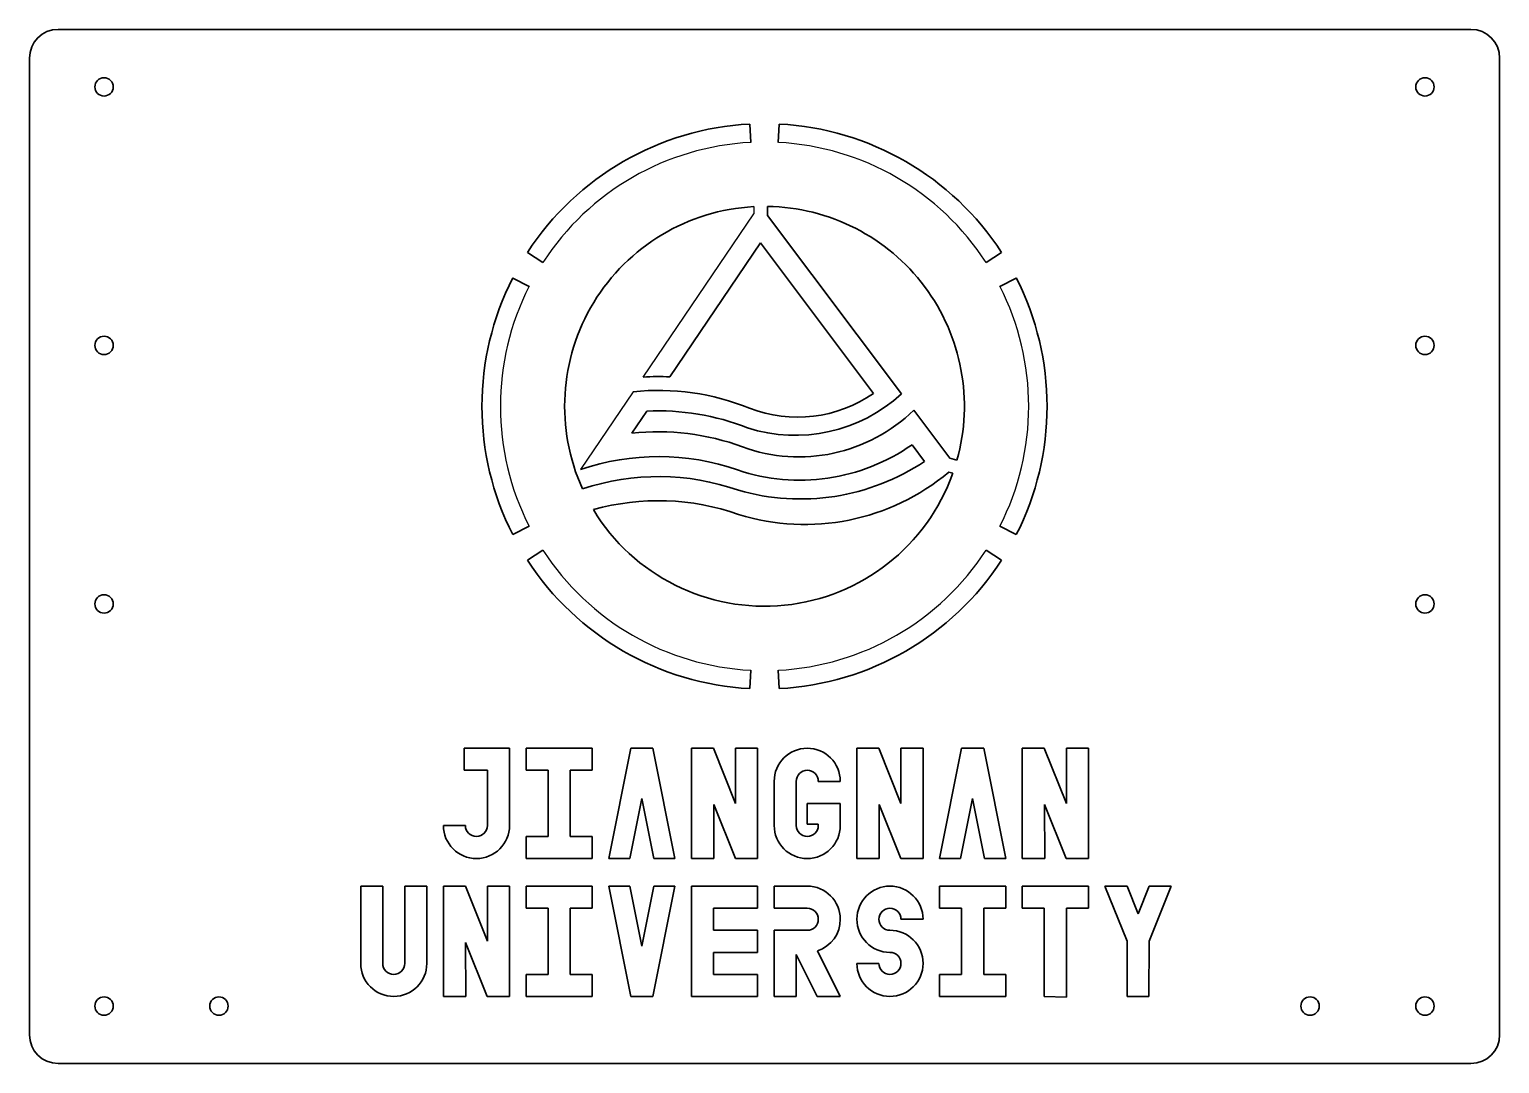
# Model space of a CAD drawing. Header units: millimetres. Extents: x 3 to 259, y 3 to 183.
import ezdxf

# ---------------------------------------------------------------- set-up
doc = ezdxf.new("R2010")
doc.units = ezdxf.units.MM
doc.layers.add('粗实线层', color=7, linetype='Continuous', lineweight=30)

msp = doc.modelspace()

# ---------------------------------------------------------------- linework, layer by layer
for p, q in [((128.79, 151.69), (128.79, 150.44)), ((109.53, 122.03), (128.79, 150.44)), ((107.8, 119.48), (98.63, 105.93))]:
    msp.add_line(p, q)
for start, end in [(93, 147), (33, 87), (153, 207), (333, 27), (213, 267), (273, 327)]:
    msp.add_arc((130.67, 116.94), 46, start, end)
at = {"layer": '粗实线层'}
for p, q in [((7.67, 182.54), (253.67, 182.54)), ((2.67, 177.54), (2.67, 7.54)), ((258.67, 7.54), (258.67, 177.54)), ((128.26, 162.87), (128.09, 166.07)), ((133.07, 162.87), (133.24, 166.07)), ((131.19, 150.16), (131.19, 151.73)), ((131.19, 150.16), (154.52, 119.11)), ((92.09, 141.99), (89.4, 143.73)), ((129.99, 145.37), (114.19, 122.06)), ((129.99, 145.37), (149.66, 119.19)), ((169.25, 141.99), (171.93, 143.73)), ((89.68, 137.82), (86.83, 139.27)), ((171.65, 137.82), (174.5, 139.27)), ((110.15, 116.1), (107.54, 112.25)), ((156.65, 116.27), (162.94, 107.9)), ((156.37, 110.26), (158.55, 107.35)), ((164.18, 107.57), (162.94, 107.9)), ((163.46, 105.28), (162.75, 105.47)), ((89.68, 96.05), (86.83, 94.6)), ((171.65, 96.05), (174.5, 94.6)), ((92.09, 91.88), (89.4, 90.14)), ((169.25, 91.88), (171.93, 90.14)), ((128.26, 71), (128.09, 67.8)), ((133.07, 71), (133.24, 67.8)), ((78.35, 57.42), (86.27, 57.42)), ((78.35, 57.42), (78.35, 53.58)), ((86.27, 57.42), (86.27, 43.98)), ((89.15, 57.42), (89.15, 53.58)), ((100.67, 57.42), (89.15, 57.42)), ((100.67, 53.58), (100.67, 57.42)), ((103.55, 38.22), (107.39, 57.42)), ((107.39, 57.42), (111.23, 57.42)), ((111.23, 57.42), (115.07, 38.22)), ((117.95, 57.42), (117.95, 38.22)), ((117.95, 57.42), (121.79, 57.42)), ((121.79, 57.42), (125.63, 47.82)), ((125.63, 57.42), (125.63, 47.82)), ((125.63, 57.42), (129.47, 57.42)), ((129.47, 57.42), (129.47, 38.22)), ((146.75, 57.42), (146.75, 38.22)), ((146.75, 57.42), (150.59, 57.42)), ((150.59, 57.42), (154.43, 47.82)), ((154.43, 57.42), (154.43, 47.82)), ((154.43, 57.42), (158.27, 57.42)), ((158.27, 57.42), (158.27, 38.22)), ((161.15, 38.22), (164.99, 57.42)), ((164.99, 57.42), (168.83, 57.42)), ((168.83, 57.42), (172.67, 38.22)), ((175.55, 57.42), (175.55, 38.22)), ((175.55, 57.42), (179.39, 57.42)), ((179.39, 57.42), (183.23, 47.82)), ((183.23, 57.42), (183.23, 47.82)), ((183.23, 57.42), (187.07, 57.42)), ((187.07, 57.42), (187.07, 38.22)), ((78.35, 53.58), (82.43, 53.58)), ((82.43, 53.58), (82.43, 43.98)), ((89.15, 53.58), (92.99, 53.58)), ((92.99, 53.58), (92.99, 42.06)), ((100.67, 53.58), (96.83, 53.58)), ((96.83, 53.58), (96.83, 42.06)), ((132.35, 51.66), (132.35, 43.98)), ((136.19, 51.66), (136.19, 43.98)), ((140.03, 51.66), (143.87, 51.66)), ((107.22, 38.22), (109.31, 48.66)), ((111.4, 38.22), (109.31, 48.66)), ((164.82, 38.22), (166.91, 48.66)), ((169, 38.22), (166.91, 48.66)), ((121.82, 47.64), (121.86, 38.22)), ((121.82, 47.64), (125.59, 38.22)), ((138.11, 44.22), (138.11, 47.82)), ((138.11, 47.82), (143.87, 47.82)), ((143.87, 47.82), (143.87, 43.98)), ((150.62, 47.64), (150.66, 38.22)), ((150.62, 47.64), (154.39, 38.22)), ((179.42, 47.64), (179.46, 38.22)), ((179.42, 47.64), (183.19, 38.22)), ((78.59, 43.98), (74.75, 43.98)), ((140.03, 44.22), (138.11, 44.22)), ((140.03, 44.22), (140.03, 43.98)), ((89.15, 42.06), (89.15, 38.22)), ((92.99, 42.06), (89.15, 42.06)), ((96.83, 42.06), (100.67, 42.06)), ((100.67, 38.22), (100.67, 42.06)), ((89.15, 38.22), (100.67, 38.22)), ((103.55, 38.22), (107.22, 38.22)), ((115.07, 38.22), (111.4, 38.22)), ((117.95, 38.22), (121.86, 38.22)), ((129.47, 38.22), (125.59, 38.22)), ((146.75, 38.22), (150.66, 38.22)), ((158.27, 38.22), (154.39, 38.22)), ((161.15, 38.22), (164.82, 38.22)), ((172.67, 38.22), (169, 38.22)), ((175.55, 38.22), (179.46, 38.22)), ((187.07, 38.22), (183.19, 38.22)), ((60.35, 33.42), (60.35, 19.98)), ((64.19, 33.42), (60.35, 33.42)), ((64.19, 33.42), (64.19, 19.98)), ((68.03, 33.42), (68.03, 19.98)), ((68.03, 33.42), (71.87, 33.42)), ((71.87, 33.42), (71.87, 19.98)), ((74.75, 33.42), (74.75, 14.22)), ((74.75, 33.42), (78.59, 33.42)), ((78.59, 33.42), (82.43, 23.82)), ((82.43, 33.42), (82.43, 23.82)), ((82.43, 33.42), (86.27, 33.42)), ((86.27, 33.42), (86.27, 14.22)), ((89.15, 33.42), (89.15, 29.58)), ((100.67, 33.42), (89.15, 33.42)), ((100.67, 29.58), (100.67, 33.42)), ((103.55, 33.42), (107.39, 14.22)), ((103.55, 33.42), (107.22, 33.42)), ((107.22, 33.42), (109.31, 22.98)), ((109.31, 22.98), (111.4, 33.42)), ((111.23, 14.22), (115.07, 33.42)), ((115.07, 33.42), (111.4, 33.42)), ((117.95, 33.42), (117.95, 14.22)), ((121.79, 33.42), (117.95, 33.42)), ((117.95, 33.42), (129.47, 33.42)), ((129.47, 33.42), (129.47, 29.58)), ((132.35, 33.42), (132.35, 29.58)), ((132.35, 33.42), (138.11, 33.42)), ((161.15, 33.42), (161.15, 29.58)), ((172.67, 33.42), (161.15, 33.42)), ((172.67, 29.58), (172.67, 33.42)), ((175.55, 33.42), (175.55, 29.58)), ((187.07, 33.42), (175.55, 33.42)), ((187.07, 29.58), (187.07, 33.42)), ((189.95, 33.42), (193.79, 33.42)), ((189.95, 33.42), (193.79, 23.82)), ((193.79, 33.42), (195.71, 28.62)), ((197.63, 33.42), (195.71, 28.62)), ((197.63, 33.42), (201.47, 33.42)), ((201.47, 33.42), (197.63, 23.82)), ((89.15, 29.58), (92.99, 29.58)), ((92.99, 29.58), (92.99, 18.06)), ((100.67, 29.58), (96.83, 29.58)), ((96.83, 29.58), (96.83, 18.06)), ((121.79, 29.58), (121.79, 25.74)), ((129.47, 29.58), (121.79, 29.58)), ((132.35, 29.58), (138.11, 29.58)), ((161.15, 29.58), (164.99, 29.58)), ((164.99, 29.58), (164.99, 18.06)), ((172.67, 29.58), (168.83, 29.58)), ((168.83, 29.58), (168.83, 18.06)), ((175.55, 29.58), (179.39, 29.58)), ((179.39, 29.58), (179.39, 14.22)), ((187.07, 29.58), (183.23, 29.58)), ((183.23, 29.58), (183.23, 14.09)), ((121.79, 25.74), (129.47, 25.74)), ((129.47, 25.74), (129.47, 21.9)), ((132.35, 25.74), (138.11, 25.74)), ((132.35, 25.74), (132.35, 14.22)), ((154.43, 27.66), (158.27, 27.66)), ((78.62, 23.64), (78.66, 14.22)), ((78.62, 23.64), (82.39, 14.22)), ((193.79, 23.82), (193.82, 14.22)), ((197.63, 23.82), (197.59, 14.22)), ((121.79, 21.9), (121.79, 18.06)), ((129.47, 21.9), (121.79, 21.9)), ((136.19, 21.53), (136.19, 14.22)), ((136.19, 21.53), (139.84, 14.22)), ((139.89, 22.18), (143.87, 14.22)), ((89.15, 18.06), (89.15, 14.22)), ((92.99, 18.06), (89.15, 18.06)), ((96.83, 18.06), (100.67, 18.06)), ((100.67, 14.22), (100.67, 18.06)), ((129.47, 18.06), (121.79, 18.06)), ((129.47, 14.22), (129.47, 18.06)), ((146.75, 19.98), (150.59, 19.98)), ((161.15, 18.06), (161.15, 14.22)), ((164.99, 18.06), (161.15, 18.06)), ((168.83, 18.06), (172.67, 18.06)), ((172.67, 14.22), (172.67, 18.06)), ((74.75, 14.22), (78.66, 14.22)), ((86.27, 14.22), (82.39, 14.22)), ((89.15, 14.22), (100.67, 14.22)), ((107.39, 14.22), (111.23, 14.22)), ((117.95, 14.22), (129.47, 14.22)), ((132.35, 14.22), (136.19, 14.22)), ((143.87, 14.22), (139.84, 14.22)), ((161.15, 14.22), (172.67, 14.22)), ((179.39, 14.22), (183.23, 14.09)), ((193.82, 14.22), (197.59, 14.22)), ((7.67, 2.54), (253.67, 2.54))]:
    msp.add_line(p, q, dxfattribs=at)
for centre in [(15.67, 172.54), (245.67, 172.54), (15.67, 127.54), (245.67, 127.54), (15.67, 82.54), (245.67, 82.54), (15.67, 12.54), (35.67, 12.54), (225.67, 12.54), (245.67, 12.54)]:
    msp.add_circle(centre, 1.6, dxfattribs=at)
for centre, radius, start, end in [((7.67, 177.54), 5, 90, 180), ((253.67, 177.54), 5, 0, 90), ((130.67, 116.94), 49.2, 93, 147), ((130.67, 116.94), 49.2, 33, 87), ((130.67, 116.94), 34.8, 93.0951, 204.3825), ((130.67, 116.94), 34.8, 344.3821, 89.1421), ((130.67, 116.94), 49.2, 153, 207), ((130.67, 116.94), 49.2, 333, 27), ((112.2, 77.71), 44.4, 87.4221, 93.4416), ((112.2, 77.71), 42, 67.8261, 96.0048), ((136, 139.25), 27.36, 252.3384, 312.6011), ((136.41, 138.31), 23.26, 248.9363, 304.7135), ((112.2, 74.15), 42, 68.3462, 92.791), ((136.67, 136.72), 28.59, 249.8591, 314.3514), ((112.2, 70.51), 42, 69.6212, 96.3609), ((136.82, 138.17), 34.08, 251.4626, 305.0037), ((112.2, 66.19), 42, 70.8386, 108.8514), ((130.67, 116.94), 34.8, 211.1175, 340.4305), ((136.92, 139.83), 39.02, 253.9341, 303.6649), ((137.7, 135.39), 39.02, 252.7751, 309.9299), ((112.2, 62.71), 42, 70.6389, 108.3552), ((112.2, 58.51), 42, 70.5978, 105.6395), ((130.67, 116.94), 49.2, 213, 267), ((130.67, 116.94), 49.2, 273, 327), ((138.11, 51.66), 5.76, 0, 180), ((138.11, 51.66), 1.92, 0, 180), ((80.51, 43.98), 5.76, 180, 0), ((80.51, 43.98), 1.92, 180, 0), ((138.11, 43.98), 5.76, 180, 0), ((138.11, 43.98), 1.92, 180, 0), ((138.11, 27.66), 5.76, 0, 90), ((152.51, 27.66), 5.76, 0, 180), ((138.11, 27.66), 1.92, 0, 90), ((152.51, 27.66), 1.92, 0, 180), ((138.11, 27.66), 1.92, 270, 0), ((138.11, 27.66), 5.76, 287.9919, 0), ((152.51, 27.66), 5.76, 180, 270), ((152.51, 27.66), 1.92, 180, 270), ((152.51, 19.98), 5.76, 0, 90), ((152.51, 19.98), 1.92, 0, 90), ((66.11, 19.98), 5.76, 180, 0), ((66.11, 19.98), 1.92, 180, 0), ((152.51, 19.98), 5.76, 180, 0), ((152.51, 19.98), 1.92, 180, 0), ((7.67, 7.54), 5, 180, 270), ((253.67, 7.54), 5, 270, 0)]:
    msp.add_arc(centre, radius, start, end, dxfattribs=at)

doc.saveas('drawing.dxf')
